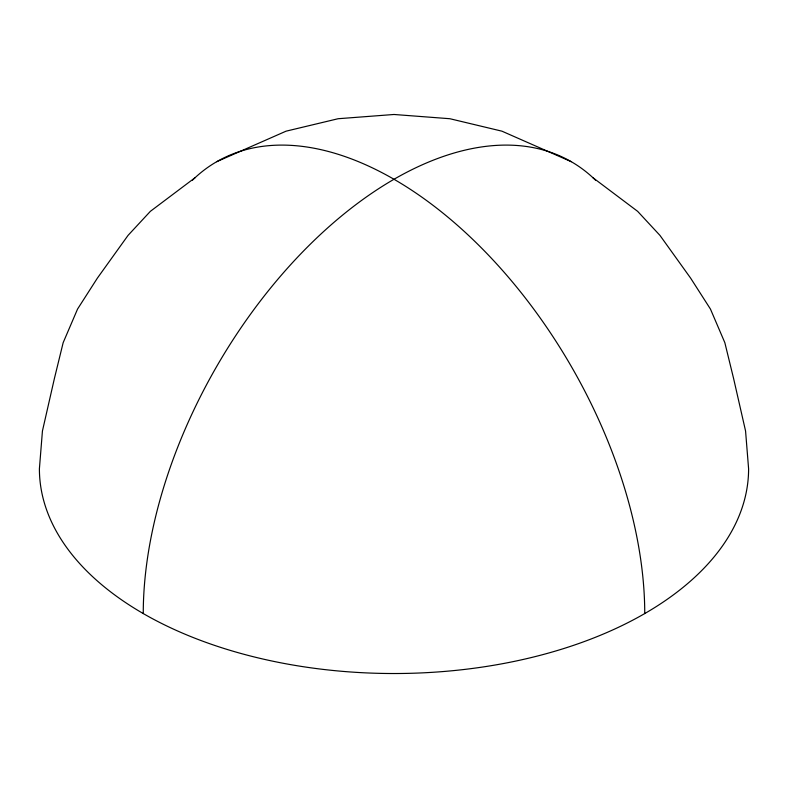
<?xml version="1.0" encoding="UTF-8"?>
<svg xmlns="http://www.w3.org/2000/svg" width="788" height="788" viewBox="0 0 788 788"><rect width="100%" height="100%" fill="white"/><g stroke="black" fill="none" stroke-linecap="round" stroke-linejoin="round"><path stroke-width="1.18" d="M195.079 177.694L150.37 211.332L128.05 235.385L97.367 278.144L77.559 309.054L63.158 342.681L54.411 378.476L42.434 431.006L39.4 468.801A354.6 204.722 0 0 0 394 673.523A354.6 204.722 0 0 0 748.6 468.801L745.566 431.006L733.589 378.476L724.842 342.681L710.441 309.054L690.633 278.144L659.95 235.385L637.63 211.332L592.921 177.694M216.7 161.707L286.064 131.172L338.131 118.722L394 114.477L449.869 118.722L501.936 131.172L571.3 161.707M143.258 613.566A354.6 204.732 -60 0 1 315.427 239.217A354.6 204.732 -60 0 1 595.501 180.156M192.499 180.156A354.6 204.732 60 0 1 472.573 239.217A354.6 204.732 60 0 1 644.742 613.566"/></g></svg>
